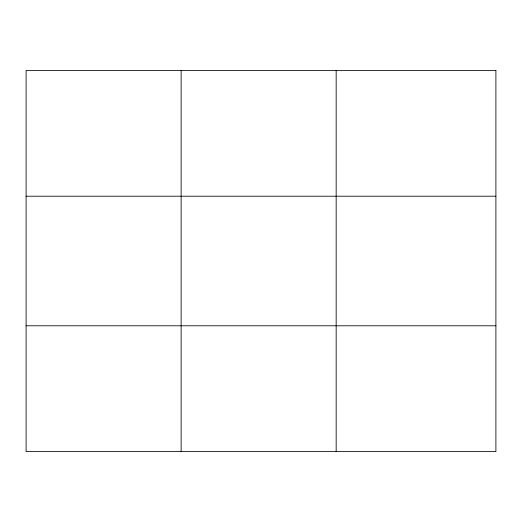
<?xml version="1.0" encoding="UTF-8"?>
<svg xmlns="http://www.w3.org/2000/svg" width="522" height="522" viewBox="0 0 522 522"><rect width="100%" height="100%" fill="white"/><g stroke="black" fill="none" stroke-linecap="round" stroke-linejoin="round"><path stroke-width="0.78" d="M181.134 70.444L181.134 451.556M336.168 70.444L336.168 451.556M26.1 196.213L495.9 196.213M26.1 325.787L495.9 325.787M495.9 70.444L495.9 451.556L26.1 451.556L26.1 70.444L495.9 70.444"/></g></svg>
